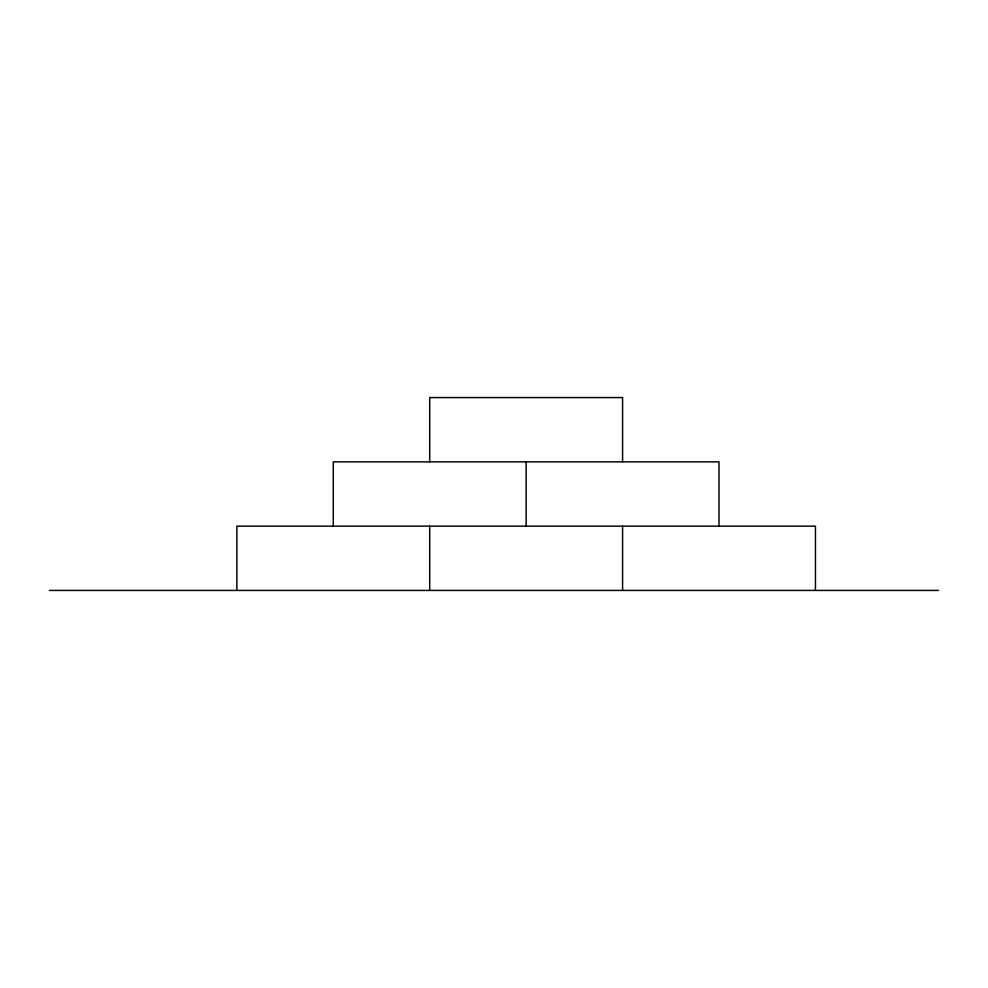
<?xml version="1.0" encoding="UTF-8"?>
<svg xmlns="http://www.w3.org/2000/svg" width="988" height="988" viewBox="0 0 988 988"><rect width="100%" height="100%" fill="white"/><g stroke="black" fill="none" stroke-linecap="round" stroke-linejoin="round"><path stroke-width="1.48" d="M49.4 590.429L938.6 590.429M815.446 590.429L815.446 526.147L236.848 526.147L236.848 590.429M719.005 526.147L719.005 461.853L333.277 461.853L333.277 526.147M622.576 461.853L622.576 397.571L429.706 397.571L429.706 461.853M622.576 526.147L622.576 590.429M526.147 461.853L526.147 526.147M429.706 526.147L429.706 590.429"/></g></svg>
